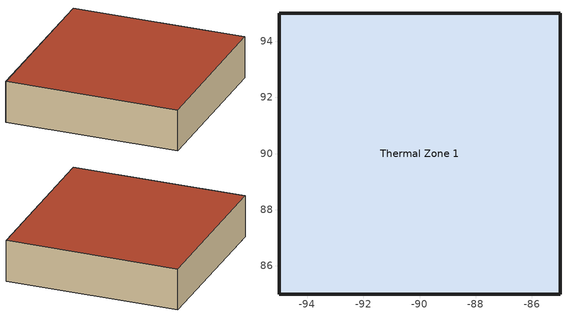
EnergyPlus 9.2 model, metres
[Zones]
Thermal Zone 1
 floor ground (ins_floor_constr): -85,95 -85,85 -95,85 -95,95 z0
 wall outside (wall): -85,85 -85,95 -95,95 -95,85 -85,85 z0:2.44
 roof outside (roof): -95,95 -95,85 -85,85 -85,95 z2.44
[Building]
Building 1
[Site:Location]
Site 1: Latitude {deg}=0; Longitude {deg}=0; Time Zone {hr}=0; Elevation {m}=0
[Material] Thickness {m}=0.1; Thermal Absorptance=0.9
Name | Roughness | Conductivity {W/m-K} | Density {kg/m3} | Specific Heat {J/kg-K} | Solar Absorptance | Visible Absorptance
4IN Concrete HW | MediumRough | 1.7296 | 2243 | 837 | 0.65 | 0.65
Insulation | Smooth | 0.02436 | 1.2754 | 100.5 | 0.7 | 0.7
[Material:NoMass]
Ins_floor: Roughness=Smooth; Thermal Resistance {m2-K/W}=72; Thermal Absorptance=0.9; Solar Absorptance=0.7; Visible Absorptance=0.7
[Construction]
roof; wall: 4IN Concrete HW, Insulation, 4IN Concrete HW
ins_floor_constr: Ins_floor
[Zone]
Thermal Zone 1: Multiplier=1
